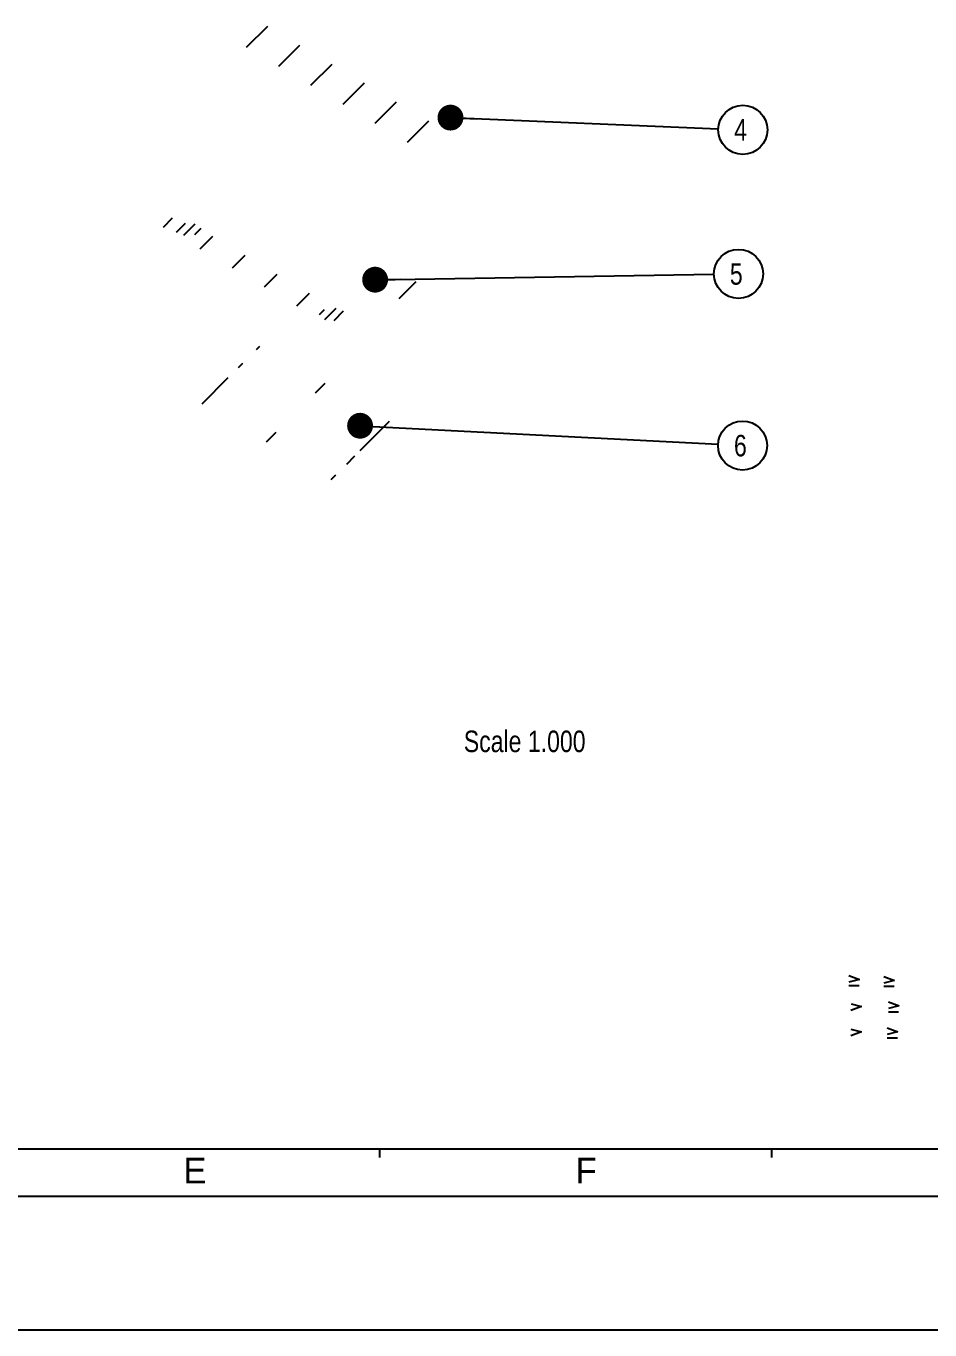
# Model space of a CAD drawing. Header units: millimetres. Extents: x 0 to 420, y 0 to 297.
# Drawn here: x 210 to 314.9, y 0 to 151.4 of the extents above; entities that cross this region are included whole.
import ezdxf

# ---------------------------------------------------------------- set-up
doc = ezdxf.new("R2010")
doc.units = ezdxf.units.MM
doc.header["$LTSCALE"] = 23.1
doc.layers.get('0').update_dxf_attribs({"linetype": 'CONTINUOUS'})
doc.layers.add('ASSEM_MEM', color=7, linetype='CONTINUOUS')
doc.styles.get("Standard").update_dxf_attribs({"font": 'txt', "width": 0.8})
doc.styles.add('TEXTSTYLE_2', font='txt')
doc.dimstyles.get("Standard").update_dxf_attribs({"dimtxt": 2.5, "dimasz": 3, "dimexe": 1.5, "dimexo": 1.2, "dimtad": 1, "dimdsep": 46, "dimtxsty": 'STANDARD', "dimblk": '_FILLED', "dimblk1": '_FILLED', "dimblk2": '_FILLED', "dimcen": 0.09, "dimazin": 2, "dimtol": 1, "dimtp": 0.01, "dimtm": 0.01, "dimtfac": 1, "dimtofl": 0, "dimtmove": 0, "dimatfit": 3, "dimldrblk": '_FILLED', "dimfxl": 1, "dimtolj": 1, "dimarcsym": 0})

# ---------------------------------------------------------------- blocks, each defined once
blk = doc.blocks.new('SYM301_BL0', base_point=(310.53, 34.5))
at = {"color": 7, "linetype": 'CONTINUOUS'}
for p, q in [((309.91, 35.07), (311.15, 34.61)), ((311.12, 34.61), (309.91, 34.29)), ((309.91, 33.93), (311.1, 33.93))]:
    blk.add_line(p, q, dxfattribs=at)
blk = doc.blocks.new('SYM301_BL1', base_point=(310.67, 37.51))
at = {"color": 7, "linetype": 'CONTINUOUS'}
for p, q in [((310.05, 38.08), (311.29, 37.62)), ((311.26, 37.62), (310.05, 37.3)), ((310.05, 36.94), (311.24, 36.94))]:
    blk.add_line(p, q, dxfattribs=at)
blk = doc.blocks.new('SYM301_BL2', base_point=(310.12, 40.46))
at = {"color": 7, "linetype": 'CONTINUOUS'}
for p, q in [((309.5, 41.03), (310.74, 40.57)), ((310.72, 40.57), (309.5, 40.25)), ((309.5, 39.89), (310.7, 39.89))]:
    blk.add_line(p, q, dxfattribs=at)
blk = doc.blocks.new('SYM001_BL3', base_point=(306.31, 34.52))
at = {"color": 7, "linetype": 'CONTINUOUS'}
for p, q in [((305.71, 34.91), (306.93, 34.59)), ((306.93, 34.59), (305.69, 34.13))]:
    blk.add_line(p, q, dxfattribs=at)
blk = doc.blocks.new('SYM001_BL4', base_point=(306.31, 37.48))
at = {"color": 7, "linetype": 'CONTINUOUS'}
for p, q in [((305.72, 37.87), (306.93, 37.56)), ((306.93, 37.56), (305.69, 37.09))]:
    blk.add_line(p, q, dxfattribs=at)
blk = doc.blocks.new('SYM301_BL5', base_point=(306.09, 40.56))
at = {"color": 7, "linetype": 'CONTINUOUS'}
for p, q in [((305.47, 41.13), (306.71, 40.67)), ((306.69, 40.67), (305.47, 40.36)), ((305.47, 39.99), (306.67, 39.99))]:
    blk.add_line(p, q, dxfattribs=at)
blk = doc.blocks.new('_FILLED')
at = {"color": 0, "linetype": 'BYBLOCK'}
blk.add_solid([(0, 0), (-1, 0.167), (-1, -0.167)], dxfattribs=at)
blk = doc.blocks.new('BALLOON_BL9', base_point=(293.16, 139.33))
at = {"color": 7, "linetype": 'CONTINUOUS'}
blk.add_circle((293.16, 139.33), 2.85, dxfattribs=at)
at = {"color": 7, "linetype": 'CONTINUOUS', "insert": (292.16, 140.58), "char_height": 2.5, "width": 2, "attachment_point": 1, "line_spacing_factor": 0.9}
blk.add_mtext('4', dxfattribs=at)
blk = doc.blocks.new('BALLOON_BL10', base_point=(292.66, 122.6))
at = {"color": 7, "linetype": 'CONTINUOUS'}
blk.add_circle((292.66, 122.6), 2.85, dxfattribs=at)
at = {"color": 7, "linetype": 'CONTINUOUS', "insert": (291.66, 123.85), "char_height": 2.5, "width": 2, "attachment_point": 1, "line_spacing_factor": 0.9}
blk.add_mtext('5', dxfattribs=at)
blk = doc.blocks.new('BALLOON_BL11', base_point=(293.13, 102.67))
at = {"color": 7, "linetype": 'CONTINUOUS'}
blk.add_circle((293.13, 102.67), 2.85, dxfattribs=at)
at = {"color": 7, "linetype": 'CONTINUOUS', "insert": (292.13, 103.92), "char_height": 2.5, "width": 2, "attachment_point": 1, "line_spacing_factor": 0.9}
blk.add_mtext('6', dxfattribs=at)

msp = doc.modelspace()

# ---------------------------------------------------------------- linework, layer by layer
at = {"color": 7, "linetype": 'CONTINUOUS'}
for p, q in [((396, 21), (23.5, 21)), ((251, 21), (251, 20)), ((296.5, 21), (296.5, 20)), ((401, 15.5), (19, 15.5)), ((0, 0), (420, 0))]:
    msp.add_line(p, q, dxfattribs=at)
at = {"layer": 'ASSEM_MEM', "color": 7, "linetype": 'CONTINUOUS'}
for p, q in [((235.568, 148.911), (238.033, 151.375)), ((239.306, 146.709), (241.771, 149.173)), ((243.044, 144.507), (245.509, 146.972)), ((246.782, 142.306), (249.247, 144.77)), ((250.52, 140.104), (252.984, 142.568)), ((254.258, 137.902), (256.722, 140.366)), ((225.926, 128.035), (226.988, 129.096)), ((227.452, 127.441), (228.502, 128.491)), ((228.288, 127.089), (229.619, 128.419)), ((229.562, 127.175), (230.298, 127.91)), ((230.193, 125.512), (231.671, 126.99)), ((233.931, 123.31), (235.409, 124.789)), ((237.669, 121.108), (239.147, 122.587)), ((253.27, 119.741), (255.248, 121.718)), ((241.407, 118.907), (242.885, 120.385)), ((244.05, 117.904), (244.619, 118.473)), ((244.653, 117.318), (245.97, 118.635)), ((245.729, 117.206), (246.846, 118.324)), ((236.741, 113.835), (237.109, 114.203)), ((234.641, 111.735), (235.16, 112.254)), ((230.427, 107.521), (233.464, 110.558)), ((243.596, 108.81), (244.705, 109.919)), ((248.78, 102.115), (252.181, 105.516)), ((237.903, 103.118), (239.012, 104.227)), ((247.197, 100.532), (248.135, 101.47)), ((245.379, 98.714), (245.923, 99.258))]:
    msp.add_line(p, q, dxfattribs=at)

# ---------------------------------------------------------------- block references
at = {"color": 7, "linetype": 'CONTINUOUS'}
for name, p in [('BALLOON_BL9', (293.162, 139.332)), ('BALLOON_BL10', (292.657, 122.599)), ('BALLOON_BL11', (293.13, 102.669)), ('SYM301_BL5', (306.094, 40.562)), ('SYM301_BL2', (310.124, 40.461)), ('SYM001_BL4', (306.315, 37.483)), ('SYM301_BL1', (310.669, 37.511)), ('SYM001_BL3', (306.306, 34.521)), ('SYM301_BL0', (310.529, 34.496))]:
    msp.add_blockref(name, p, dxfattribs=at)

# ---------------------------------------------------------------- texts
at = {"color": 7, "linetype": 'CONTINUOUS', "insert": (274.913, 69.582), "char_height": 2.5, "width": 22, "attachment_point": 3, "line_spacing_factor": 0.9}
msp.add_mtext('Scale 1.000', dxfattribs=at)
at = {"color": 7, "linetype": 'CONTINUOUS', "char_height": 3, "width": 3, "attachment_point": 1, "line_spacing_factor": 0.9, "style": 'TEXTSTYLE_2'}
for s, insert in [('E', (228.25, 20)), ('F', (273.75, 20))]:
    msp.add_mtext(s, dxfattribs=dict(at, insert=insert))

# ---------------------------------------------------------------- leaders
at = {"color": 7, "linetype": 'CONTINUOUS'}
for points in [[(259.241, 140.748), (290.314, 139.451)], [(250.497, 121.932), (289.807, 122.554)], [(248.75, 104.976), (290.283, 102.817)]]:
    msp.add_leader(points, dimstyle='STANDARD', override={"dimtad": 0, "dimldrblk": 'DOT'}, dxfattribs=at)

doc.saveas('drawing.dxf')
